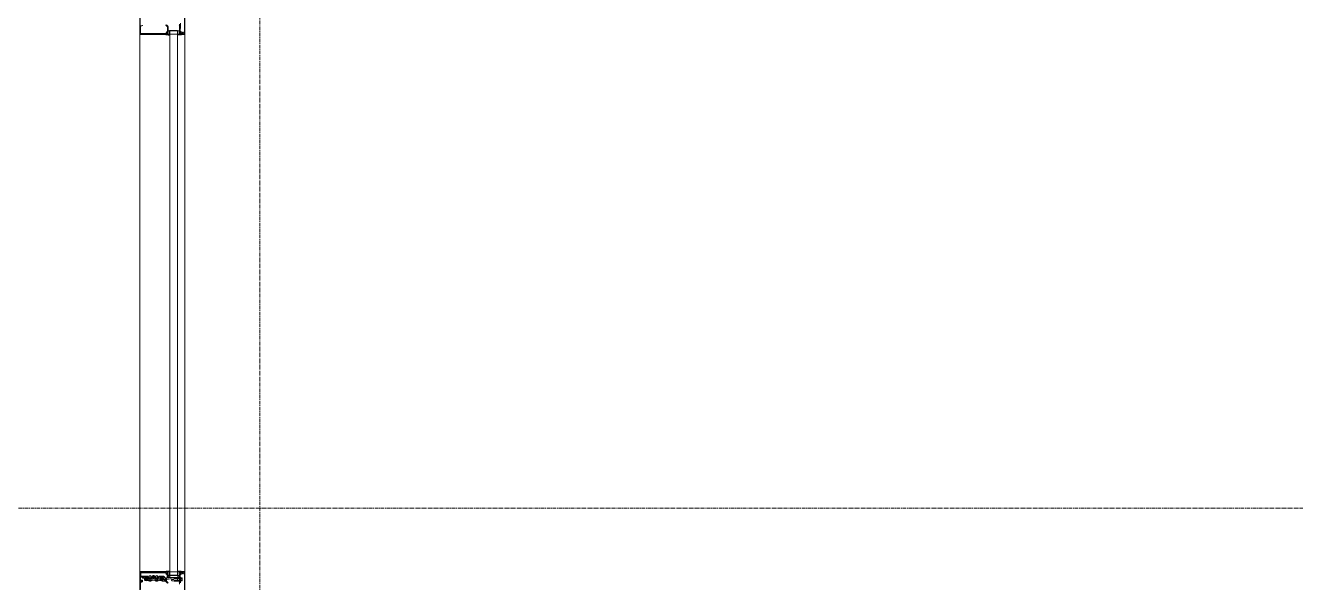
# Model space of a CAD drawing. Header units: millimetres. Extents: x -31954 to 493870, y 99509 to 604061.
# Drawn here: x 335640 to 339923, y 125868 to 127745 of the extents above; entities that cross this region are included whole.
import ezdxf

# ---------------------------------------------------------------- set-up
doc = ezdxf.new("R2010")
doc.units = ezdxf.units.MM
doc.header["$LTSCALE"] = 10
doc.linetypes.add('Center', pattern=[2, 1.25, -0.25, 0.25, -0.25])
for name, color, linetype, lineweight in [('A-DETL-GENF', 3, 'Continuous', 9), ('A-FLOR-LEVL', 6, 'Continuous', 9), ('A-GLAZ', 6, 'Continuous', 9), ('A-GLAZ-CWMG', 3, 'Continuous', 9), ('S-GRID', 6, 'Center', 9)]:
    doc.layers.add(name, color=color, linetype=linetype, lineweight=lineweight)

msp = doc.modelspace()

# ---------------------------------------------------------------- linework, layer by layer
at = {"layer": 'A-DETL-GENF'}
for p, q in [((336178.1, 127779.1), (336178.1, 127715.6)), ((336026, 127715.6), (336026, 127746.9)), ((336028.3, 127742.7), (336028.3, 127719.4)), ((336032.9, 127744.2), (336029.8, 127744.2)), ((336118.7, 127741), (336114.3, 127745.4)), ((336115.9, 127747.1), (336120.3, 127742.6)), ((336118.4, 127724.8), (336118.7, 127724.8)), ((336118.7, 127724.8), (336118.7, 127741)), ((336121, 127741), (336121, 127722.1)), ((336121, 127725.1), (336123.1, 127727.7)), ((336124.5, 127727.7), (336127.3, 127724.3)), ((336159.1, 127727.7), (336152.7, 127727.7)), ((336159.1, 127745.1), (336158.7, 127744.7)), ((336158.7, 127744.7), (336159.1, 127744.3)), ((336159.1, 127737.6), (336158.7, 127737.2)), ((336158.7, 127737.2), (336159.1, 127736.8)), ((336159.1, 127749.5), (336159.1, 127745.1)), ((336159.1, 127744.3), (336159.1, 127737.6)), ((336159.1, 127736.8), (336159.1, 127722.1)), ((336162.2, 127734.6), (336162.7, 127735.1)), ((336162.2, 127725.1), (336162.2, 127734.6)), ((336163.5, 127725.1), (336162.2, 127725.1)), ((336162.4, 127741), (336162.7, 127741.3)), ((336162.7, 127740.6), (336162.4, 127741)), ((336162.7, 127741.3), (336162.7, 127753.3)), ((336162.7, 127735.1), (336162.7, 127740.6)), ((336176.8, 127731.4), (336176.6, 127747.3)), ((336176.8, 127716.8), (336176.8, 127731.4)), ((336120.5, 127715.6), (336026, 127715.6)), ((336029.8, 127717.8), (336113.3, 127717.8)), ((336114.1, 127715), (336114.1, 127714.4)), ((336127.3, 127712), (336114.5, 127713.9)), ((336114.6, 127715.6), (336115.7, 127715.6)), ((336114.9, 127719.4), (336114.9, 127721.2)), ((336117.2, 127721.2), (336117.2, 127719)), ((336118.7, 127722.5), (336118.4, 127722.5)), ((336118.4, 127717.7), (336118.7, 127717.7)), ((336121, 127718.1), (336121, 127716.1)), ((336152.7, 127712.2), (336165.5, 127714)), ((336159.1, 127718.1), (336159.1, 127716.1)), ((336159.6, 127715.6), (336164.3, 127715.6)), ((336161.3, 127722.5), (336161.6, 127722.5)), ((336161.6, 127717.7), (336161.3, 127717.7)), ((336162.9, 127721.2), (336162.9, 127719)), ((336165.4, 127715.6), (336164.3, 127715.6)), ((336165.1, 127720.6), (336165.1, 127723.5)), ((336168.5, 127720.6), (336165.1, 127720.6)), ((336165.1, 127716.3), (336165.1, 127717.3)), ((336165.3, 127717.1), (336165.3, 127717.6)), ((336165.9, 127715), (336165.9, 127714.5)), ((336178.1, 127715.6), (336166.8, 127715.6)), ((336167.3, 127717.6), (336167.3, 127716.8)), ((336167.3, 127716.8), (336176.8, 127716.8)), ((336167.5, 127717.7), (336172.2, 127720.4)), ((336171.2, 127722.2), (336168.5, 127720.6)), ((336168.7, 127715.6), (336176.6, 127716.8)), ((336168.7, 127716.8), (336168.7, 127715.6)), ((336176.6, 127715.6), (336168.7, 127716.8)), ((336176.6, 127716.8), (336176.6, 127715.6)), ((336025.7, 125904.1), (336120.5, 125904.1)), ((336025.7, 125872.3), (336025.7, 125904.1)), ((336028.3, 125884.8), (336028.3, 125875.2)), ((336028.9, 125899.4), (336028.9, 125891.1)), ((336053.8, 125886.4), (336029.8, 125886.4)), ((336112.5, 125900.9), (336030.4, 125900.9)), ((336030.4, 125889.5), (336053.8, 125889.5)), ((336035.2, 125883.2), (336035.2, 125885.5)), ((336036, 125886.2), (336049.3, 125886.2)), ((336041.2, 125882.4), (336036, 125882.4)), ((336047.5, 125881.9), (336047.5, 125880.7)), ((336048.4, 125881.9), (336047.5, 125881.9)), ((336048.4, 125880.7), (336048.4, 125881.9)), ((336052.9, 125883.7), (336054.3, 125879.9)), ((336053.8, 125883.1), (336053.8, 125886.4)), ((336057, 125886.4), (336057, 125883.1)), ((336057, 125883.1), (336066.3, 125883.1)), ((336057.9, 125889.2), (336060.6, 125892)), ((336057.9, 125876.1), (336057.9, 125889.2)), ((336060.6, 125892), (336063.4, 125889.2)), ((336063.4, 125889.2), (336063.4, 125876.1)), ((336066.3, 125883.1), (336066.3, 125888.1)), ((336069.5, 125888.1), (336069.5, 125880.4)), ((336070, 125879.9), (336070, 125887)), ((336070.3, 125892), (336073.2, 125892)), ((336073.2, 125888.8), (336070.3, 125888.8)), ((336070.7, 125887.8), (336072.8, 125887.8)), ((336073.5, 125887), (336073.5, 125879.9)), ((336074, 125880.4), (336074, 125888.1)), ((336077.2, 125888.1), (336077.2, 125883.1)), ((336077.2, 125883.1), (336086.5, 125883.1)), ((336082.9, 125892), (336080.1, 125889.2)), ((336080.1, 125889.2), (336080.1, 125876.1)), ((336085.6, 125889.2), (336082.9, 125892)), ((336085.6, 125876.1), (336085.6, 125889.2)), ((336086.5, 125883.1), (336086.5, 125886.4)), ((336089.7, 125889.5), (336107.2, 125889.5)), ((336089.7, 125886.4), (336089.7, 125883.1)), ((336107.2, 125886.4), (336089.7, 125886.4)), ((336090.1, 125879.9), (336090.1, 125882.4)), ((336093.9, 125886.2), (336103.1, 125886.2)), ((336098.3, 125881.9), (336098.3, 125880.7)), ((336099.2, 125881.9), (336098.3, 125881.9)), ((336099.2, 125880.7), (336099.2, 125881.9)), ((336106.9, 125882.4), (336106.9, 125875.7)), ((336107.2, 125876.5), (336107.2, 125886.4)), ((336110.4, 125886.4), (336110.4, 125884.4)), ((336111.9, 125882.8), (336116.3, 125882.8)), ((336114, 125898.4), (336114, 125899.4)), ((336114.1, 125904.6), (336114.1, 125905.2)), ((336127.3, 125907.6), (336114.5, 125905.7)), ((336114.6, 125904.1), (336115.7, 125904.1)), ((336117.2, 125900.6), (336117.2, 125898.4)), ((336117.8, 125884.4), (336117.8, 125894)), ((336118.7, 125901.9), (336118.4, 125901.9)), ((336118.4, 125897.1), (336118.7, 125897.1)), ((336121, 125903.5), (336121, 125901.5)), ((336121, 125897.5), (336121, 125883.7)), ((336121, 125894.5), (336123.1, 125891.9)), ((336121.2, 125883.5), (336122.6, 125883.5)), ((336122.2, 125891.4), (336157.8, 125891.4)), ((336126.5, 125889.6), (336122.2, 125889.6)), ((336122.9, 125883.7), (336122.9, 125884.8)), ((336123.1, 125885), (336152.7, 125885)), ((336124.5, 125892), (336127.3, 125895.3)), ((336126.5, 125885), (336126.5, 125889.6)), ((336153.5, 125885), (336126.5, 125885)), ((336152.7, 125891.4), (336127.3, 125891.4)), ((336144.9, 125881.8), (336137.6, 125879)), ((336162.7, 125881.8), (336144.9, 125881.8)), ((336152.7, 125907.5), (336165.5, 125905.6)), ((336159.1, 125891.9), (336152.7, 125891.9)), ((336152.7, 125885), (336152.7, 125872.3)), ((336159.1, 125885), (336152.7, 125885)), ((336152.7, 125885), (336152.7, 125884.2)), ((336152.7, 125884.2), (336153.1, 125883.9)), ((336153.1, 125883.9), (336152.7, 125883.5)), ((336152.7, 125883.5), (336152.7, 125882.7)), ((336152.7, 125882.7), (336153.1, 125882.3)), ((336153.1, 125882.3), (336152.7, 125882)), ((336152.7, 125882), (336152.7, 125881.2)), ((336153.5, 125889.6), (336153.5, 125885)), ((336157.8, 125889.6), (336153.5, 125889.6)), ((336159.1, 125882.8), (336158.7, 125882.4)), ((336158.7, 125882.4), (336159.1, 125882)), ((336159.1, 125903.5), (336159.1, 125901.5)), ((336159.1, 125897.5), (336159.1, 125882.8)), ((336159.1, 125892.9), (336162.2, 125885)), ((336162.2, 125892.9), (336159.1, 125892.9)), ((336159.1, 125885), (336162.2, 125892.9)), ((336159.1, 125872.3), (336159.1, 125885)), ((336162.2, 125885), (336159.1, 125885)), ((336159.1, 125882), (336159.1, 125875.3)), ((336164.3, 125904.1), (336159.6, 125904.1)), ((336161.3, 125901.9), (336161.6, 125901.9)), ((336161.6, 125897.1), (336161.3, 125897.1)), ((336162.2, 125894.6), (336163.5, 125894.6)), ((336162.2, 125885), (336162.2, 125894.6)), ((336162.7, 125884.5), (336162.2, 125885)), ((336162.7, 125885), (336163.8, 125885)), ((336162.7, 125872.3), (336162.7, 125885)), ((336162.7, 125879), (336162.7, 125884.5)), ((336162.9, 125900.6), (336162.9, 125898.4)), ((336163.8, 125885), (336163.8, 125872.3)), ((336167.3, 125883.8), (336163.8, 125883.8)), ((336165.4, 125904.1), (336164.3, 125904.1)), ((336165.1, 125902.3), (336165.1, 125903.3)), ((336165.1, 125899), (336168.5, 125899)), ((336165.1, 125896.1), (336165.1, 125899)), ((336165.3, 125902), (336165.3, 125902.5)), ((336165.9, 125904.6), (336165.9, 125905.1)), ((336166.8, 125904.1), (336178.1, 125904.1)), ((336167.3, 125902.8), (336167.3, 125902)), ((336176.8, 125902.8), (336167.3, 125902.8)), ((336172.2, 125899.2), (336167.5, 125901.9)), ((336168.2, 125874.8), (336168.2, 125882.5)), ((336168.5, 125899), (336171.2, 125897.4)), ((336176.6, 125872.3), (336176.8, 125888.2)), ((336176.8, 125888.2), (336176.8, 125902.8)), ((336178.1, 125904.1), (336178.1, 125840.6)), ((336032.1, 125872.3), (336025.7, 125872.3)), ((336026, 125871.9), (336027.5, 125871.9)), ((336026, 125840.6), (336026, 125871.9)), ((336027.5, 125871.9), (336027.5, 125871.5)), ((336027.5, 125871.5), (336032.9, 125871.5)), ((336028.3, 125867.7), (336028.3, 125844.4)), ((336028.9, 125874.5), (336032.2, 125873.8)), ((336032.9, 125869.2), (336029.8, 125869.2)), ((336030.7, 125876), (336032.9, 125876)), ((336032.1, 125874.4), (336030.7, 125874.4)), ((336032.9, 125871.5), (336032.9, 125873.7)), ((336035.2, 125873.7), (336035.2, 125871.5)), ((336042, 125876.5), (336042, 125881.7)), ((336045.8, 125875), (336043.5, 125875)), ((336044.6, 125879.1), (336045.9, 125879.1)), ((336044.6, 125878.2), (336044.6, 125879.1)), ((336045.9, 125878.2), (336044.6, 125878.2)), ((336046.5, 125876.2), (336045.8, 125875)), ((336047.5, 125875.4), (336047.5, 125876.6)), ((336048.4, 125875.4), (336047.5, 125875.4)), ((336048.4, 125876.6), (336048.4, 125875.4)), ((336050, 125875), (336049.3, 125876.2)), ((336051.2, 125879.1), (336050, 125879.1)), ((336050, 125878.2), (336051.2, 125878.2)), ((336053.2, 125875), (336050, 125875)), ((336051.2, 125878.2), (336051.2, 125879.1)), ((336054.3, 125876.1), (336053.2, 125875)), ((336054.3, 125879.9), (336070, 125879.9)), ((336060.4, 125876.1), (336054.3, 125876.1)), ((336055.2, 125876.1), (336055.2, 125874.5)), ((336066, 125876.1), (336055.2, 125876.1)), ((336060.3, 125879.9), (336057, 125879.9)), ((336060.6, 125880.3), (336060.3, 125879.9)), ((336060.6, 125876.4), (336060.4, 125876.1)), ((336061, 125879.9), (336060.6, 125880.3)), ((336060.9, 125876.1), (336060.6, 125876.4)), ((336082.6, 125876.1), (336060.9, 125876.1)), ((336069, 125879.9), (336061, 125879.9)), ((336066, 125874.5), (336066, 125876.1)), ((336073.5, 125879.9), (336090.1, 125879.9)), ((336082.5, 125879.9), (336074.5, 125879.9)), ((336077.5, 125876.1), (336077.5, 125874.5)), ((336088.3, 125876.1), (336077.5, 125876.1)), ((336082.9, 125880.3), (336082.5, 125879.9)), ((336082.9, 125876.4), (336082.6, 125876.1)), ((336083.2, 125879.9), (336082.9, 125880.3)), ((336083.1, 125876.1), (336082.9, 125876.4)), ((336091.8, 125876.1), (336083.1, 125876.1)), ((336086.5, 125879.9), (336083.2, 125879.9)), ((336088.3, 125874.5), (336088.3, 125876.1)), ((336092.9, 125875), (336091.8, 125876.1)), ((336096.6, 125875), (336092.9, 125875)), ((336095.4, 125879.1), (336096.7, 125879.1)), ((336095.4, 125878.2), (336095.4, 125879.1)), ((336096.7, 125878.2), (336095.4, 125878.2)), ((336097.3, 125876.2), (336096.6, 125875)), ((336098.3, 125875.4), (336098.3, 125876.6)), ((336099.2, 125875.4), (336098.3, 125875.4)), ((336099.2, 125876.6), (336099.2, 125875.4)), ((336102.3, 125872.5), (336100.1, 125876.2)), ((336102, 125879.1), (336100.8, 125879.1)), ((336100.8, 125878.2), (336102, 125878.2)), ((336102, 125878.2), (336102, 125879.1)), ((336112, 125872.5), (336102.3, 125872.5)), ((336106.9, 125875.7), (336112, 125875.7)), ((336112.8, 125875.7), (336108, 125875.7)), ((336111, 125877.6), (336113, 125877.2)), ((336122.9, 125879.7), (336111.2, 125879.7)), ((336111.5, 125879.4), (336114.4, 125879.4)), ((336112.8, 125877.8), (336111.5, 125877.8)), ((336112.8, 125874.9), (336112.8, 125873.3)), ((336113.6, 125872.1), (336113.6, 125877.1)), ((336118.7, 125866), (336114.3, 125870.4)), ((336115.9, 125877.9), (336115.9, 125872.1)), ((336115.9, 125872.1), (336120.3, 125867.6)), ((336131.6, 125881.2), (336122.9, 125879.7)), ((336131.6, 125878.7), (336131.6, 125881.2)), ((336141.3, 125872.3), (336135.3, 125873.9)), ((336141.8, 125881.2), (336136.2, 125879.7)), ((336136.2, 125877.6), (336141.8, 125876.1)), ((336137.6, 125878.3), (336144.9, 125875.5)), ((336152.7, 125872.3), (336141.3, 125872.3)), ((336152.7, 125881.2), (336141.8, 125881.2)), ((336141.8, 125876.1), (336152.7, 125876.1)), ((336144.9, 125875.5), (336162.7, 125875.5)), ((336152.7, 125876.1), (336152.7, 125875.4)), ((336152.7, 125875.4), (336153.1, 125875)), ((336153.1, 125875), (336152.7, 125874.6)), ((336152.7, 125874.6), (336152.7, 125873.8)), ((336152.7, 125873.8), (336153.1, 125873.5)), ((336153.1, 125873.5), (336152.7, 125873.1)), ((336152.7, 125873.1), (336152.7, 125872.3)), ((336152.7, 125872.3), (336159.1, 125872.3)), ((336159.1, 125875.3), (336158.7, 125874.9)), ((336158.7, 125874.9), (336159.1, 125874.5)), ((336159.1, 125870.1), (336158.7, 125869.7)), ((336158.7, 125869.7), (336159.1, 125869.3)), ((336159.1, 125874.5), (336159.1, 125870.1)), ((336159.1, 125869.3), (336159.1, 125862.6)), ((336162.4, 125878.7), (336162.7, 125879)), ((336162.7, 125878.3), (336162.4, 125878.7)), ((336162.7, 125866.3), (336162.7, 125878.3)), ((336163.8, 125872.3), (336162.7, 125872.3)), ((336167.3, 125881.2), (336163.8, 125881.2)), ((336167.3, 125876.1), (336163.8, 125876.1)), ((336167.3, 125873.5), (336163.8, 125873.5)), ((336176.8, 125856.4), (336176.6, 125872.3))]:
    msp.add_line(p, q, dxfattribs=at)
for centre in [(336047.9, 125878.7), (336098.7, 125878.7)]:
    msp.add_circle(centre, 5.4, dxfattribs=at)
for centre, radius, start, end in [((336029.8, 127742.7), 1.52, 90, 180), ((336032.9, 127746.5), 2.29, 270, 0), ((336115.9, 127747.1), 2.29, 180, 225), ((336118.4, 127721.2), 3.56, 90, 180), ((336118.7, 127741), 2.29, 0, 45), ((336123.8, 127727.1), 0.889, 40, 139.4311), ((336163.5, 127723.5), 1.52, 0, 90), ((336029.8, 127719.4), 1.52, 180, 270), ((336113.3, 127719.4), 1.52, 270, 0), ((336114.6, 127715), 0.508, 90, 180), ((336114.6, 127714.4), 0.508, 180, 261.7319), ((336118.4, 127721.2), 1.27, 90, 180), ((336118.4, 127719), 1.27, 180, 270), ((336118.7, 127720.2), 2.29, 44.8103, 90), ((336118.7, 127720), 2.29, 270, 315.1897), ((336120.6, 127722.1), 0.381, 224.8103, 0), ((336120.6, 127718.1), 0.381, 0, 135.1897), ((336120.5, 127716.1), 0.508, 270, 0), ((336159.4, 127722.1), 0.381, 180, 315.1897), ((336159.4, 127718.1), 0.381, 44.8103, 180), ((336159.6, 127716.1), 0.508, 180, 270), ((336161.3, 127720.2), 2.29, 90, 135.1897), ((336161.3, 127720), 2.29, 224.8103, 270), ((336161.6, 127721.2), 1.27, 0, 90), ((336161.6, 127719), 1.27, 270, 0), ((336164.3, 127716.3), 0.762, 270, 0), ((336166.3, 127717.3), 1.27, 18.6629, 180), ((336166.3, 127717.6), 1.02, 0, 180), ((336166.8, 127717.1), 1.52, 180, 270), ((336165.4, 127715), 0.508, 0, 90), ((336165.4, 127714.5), 0.508, 278.0669, 0), ((336171.7, 127721.3), 1.02, 300, 120), ((336029.8, 125884.8), 1.52, 90, 180), ((336030.4, 125899.4), 1.52, 90, 180), ((336030.4, 125891.1), 1.52, 180, 270), ((336036, 125885.5), 0.762, 90, 180), ((336036, 125883.2), 0.762, 180, 270), ((336041.2, 125881.7), 0.762, 0, 90), ((336049.3, 125882.4), 3.81, 20, 90), ((336053.8, 125886.4), 3.17, 0, 90), ((336057, 125883.1), 3.17, 180, 270), ((336070.3, 125888.1), 3.94, 90, 180), ((336070.3, 125888.1), 0.762, 90, 180), ((336070.7, 125887), 0.762, 90, 180), ((336072.8, 125887), 0.762, 0, 90), ((336073.2, 125888.1), 3.94, 0, 90), ((336073.2, 125888.1), 0.762, 0, 90), ((336089.7, 125886.4), 3.17, 90, 180), ((336086.5, 125883.1), 3.17, 270, 0), ((336093.9, 125882.4), 3.81, 90, 180), ((336103.1, 125882.4), 3.81, 0, 90), ((336107.2, 125886.4), 3.17, 0, 90), ((336111.9, 125884.4), 1.52, 180, 270), ((336112.5, 125899.4), 1.52, 0, 90), ((336118.4, 125898.4), 4.44, 180, 261.7868), ((336114.6, 125905.2), 0.508, 98.2681, 180), ((336114.6, 125904.6), 0.508, 180, 270), ((336116.3, 125884.4), 1.52, 270, 0), ((336118.4, 125900.6), 1.27, 90, 180), ((336118.4, 125898.4), 1.27, 180, 270), ((336118.7, 125899.6), 2.29, 44.8103, 90), ((336118.7, 125899.4), 2.29, 270, 315.1897), ((336120.6, 125901.5), 0.381, 224.8103, 0), ((336120.6, 125897.5), 0.381, 0, 135.1897), ((336120.5, 125903.5), 0.508, 0, 90), ((336121.2, 125883.7), 0.254, 180, 270), ((336122.2, 125890.5), 0.889, 90, 270), ((336122.6, 125883.7), 0.254, 270, 0), ((336123.1, 125884.8), 0.254, 90, 180), ((336123.8, 125892.5), 0.889, 220.5689, 320), ((336157.8, 125890.5), 0.889, 270, 90), ((336159.6, 125903.5), 0.508, 90, 180), ((336159.4, 125901.5), 0.381, 180, 315.1897), ((336159.4, 125897.5), 0.381, 44.8103, 180), ((336161.3, 125899.6), 2.29, 90, 135.1897), ((336161.3, 125899.4), 2.29, 224.8103, 270), ((336161.6, 125900.6), 1.27, 0, 90), ((336161.6, 125898.4), 1.27, 270, 0), ((336163.5, 125896.1), 1.52, 270, 0), ((336164.3, 125903.3), 0.762, 0, 90), ((336166.3, 125902.3), 1.27, 180, 341.3371), ((336166.8, 125902.5), 1.52, 90, 180), ((336166.3, 125902), 1.02, 180, 0), ((336165.4, 125904.6), 0.508, 270, 0), ((336165.4, 125905.1), 0.508, 0, 81.9331), ((336166.8, 125882.5), 1.38, 290.9148, 69.0862), ((336171.7, 125898.3), 1.02, 240, 60), ((336029, 125875.2), 0.762, 180, 259), ((336029.8, 125867.7), 1.52, 90, 180), ((336030.7, 125875.2), 0.787, 90, 270), ((336032.1, 125873.7), 0.787, 0, 90), ((336032.1, 125873.1), 0.762, 270, 79), ((336032.9, 125873.7), 2.29, 0, 90), ((336032.9, 125871.5), 2.29, 270, 0), ((336043.5, 125876.5), 1.52, 180, 270), ((336047.9, 125878.7), 2.79, 300, 240), ((336045.9, 125880.7), 1.64, 269.9363, 0), ((336045.9, 125876.6), 1.64, 0, 90.0637), ((336050, 125880.7), 1.64, 180, 269.9363), ((336050, 125876.6), 1.64, 90.0637, 180), ((336055.9, 125874.5), 0.635, 180, 233.0333), ((336060.6, 125880.8), 8.55, 233.0477, 306.9523), ((336065.4, 125874.5), 0.635, 306.9667, 0.0002), ((336069, 125880.4), 0.508, 270, 0), ((336074.5, 125880.4), 0.508, 180, 270), ((336078.1, 125874.5), 0.635, 180, 233.0333), ((336082.9, 125880.8), 8.55, 233.0477, 306.9523), ((336087.6, 125874.5), 0.635, 306.9667, 0.0002), ((336098.7, 125878.7), 2.79, 300, 240), ((336096.7, 125880.7), 1.64, 269.9363, 0), ((336096.7, 125876.6), 1.64, 0, 90.0637), ((336100.8, 125880.7), 1.64, 180, 269.9363), ((336100.8, 125876.6), 1.64, 89.9363, 180), ((336108, 125876.5), 0.762, 180, 270), ((336111.2, 125878.6), 1.04, 90, 259), ((336111.5, 125878.6), 0.787, 90, 270), ((336112, 125874.9), 0.762, 0, 90), ((336112, 125873.3), 0.762, 270, 0), ((336112.8, 125877.1), 0.762, 0, 90), ((336112.8, 125876.5), 0.762, 270, 79), ((336115.9, 125872.1), 2.29, 180, 225), ((336114.4, 125877.9), 1.52, 0, 90), ((336118.7, 125866), 2.29, 0, 45), ((336136.5, 125878.7), 4.9, 180, 255), ((336136.5, 125878.7), 1.09, 105, 255), ((336137.7, 125878.7), 0.381, 111, 249), ((336164, 125878.7), 4.19, 322.0142, 37.9858), ((336166.8, 125874.8), 1.38, 290.9139, 69.0852)]:
    msp.add_arc(centre, radius, start, end, dxfattribs=at)
at = {"layer": 'A-FLOR-LEVL', "linetype": 'Center'}
msp.add_line((331137.8, 126118), (369016.9, 126118), dxfattribs=at)
at = {"layer": 'A-GLAZ', "lineweight": 18}
for p, q in [((336127.3, 127728.3), (336127.3, 125891.4)), ((336152.7, 127728.3), (336127.3, 127728.3)), ((336152.7, 125891.4), (336152.7, 127728.3)), ((336127.3, 125891.4), (336152.7, 125891.4))]:
    msp.add_line(p, q, dxfattribs=at)
at = {"layer": 'A-GLAZ'}
for p, q in [((336127.3, 125891.4), (336127.3, 127728.3)), ((336127.3, 127728.3), (336127.3, 125891.4)), ((336152.7, 127728.3), (336127.3, 127728.3)), ((336152.7, 127728.3), (336127.3, 127728.3)), ((336127.3, 125891.4), (336127.3, 127728.3)), ((336152.7, 127728.3), (336127.3, 127728.3)), ((336152.7, 125891.4), (336152.7, 127728.3)), ((336152.7, 127728.3), (336152.7, 125891.4)), ((336152.7, 127728.3), (336152.7, 125891.4)), ((336127.3, 125891.4), (336152.7, 125891.4)), ((336152.7, 125891.4), (336127.3, 125891.4)), ((336152.7, 125891.4), (336127.3, 125891.4))]:
    msp.add_line(p, q, dxfattribs=at)
at = {"layer": 'A-GLAZ-CWMG', "lineweight": 25}
for p, q in [((336025.7, 127779.1), (336025.7, 127715.6)), ((336178.1, 127715.6), (336178.1, 127779.1)), ((336127.3, 127715.6), (336127.3, 127728.3)), ((336127.3, 127728.3), (336152.7, 127728.3)), ((336152.7, 127728.3), (336152.7, 127715.6)), ((336025.7, 127715.6), (336127.3, 127715.6)), ((336152.7, 127715.6), (336178.1, 127715.6)), ((336025.7, 125904.1), (336025.7, 125840.6)), ((336127.3, 125904.1), (336025.7, 125904.1)), ((336127.3, 125891.4), (336127.3, 125904.1)), ((336152.7, 125891.4), (336127.3, 125891.4)), ((336178.1, 125904.1), (336152.7, 125904.1)), ((336152.7, 125904.1), (336152.7, 125891.4)), ((336178.1, 125840.6), (336178.1, 125904.1))]:
    msp.add_line(p, q, dxfattribs=at)
at = {"layer": 'A-GLAZ-CWMG'}
for p, q in [((336025.7, 127715.6), (336127.3, 127715.6)), ((336127.3, 127715.6), (336025.7, 127715.6)), ((336025.7, 125904.1), (336025.7, 127715.6)), ((336025.7, 127715.6), (336025.7, 125904.1)), ((336127.3, 127715.6), (336152.7, 127715.6)), ((336152.7, 127715.6), (336127.3, 127715.6)), ((336127.3, 127715.6), (336127.3, 125904.1)), ((336127.3, 127715.6), (336127.3, 125904.1)), ((336127.3, 127715.6), (336127.3, 125904.1)), ((336127.3, 127715.6), (336127.3, 125904.1)), ((336152.7, 127715.6), (336178.1, 127715.6)), ((336178.1, 127715.6), (336152.7, 127715.6)), ((336152.7, 127715.6), (336152.7, 125904.1)), ((336152.7, 127715.6), (336152.7, 125904.1)), ((336152.7, 127715.6), (336152.7, 125904.1)), ((336152.7, 127715.6), (336152.7, 125904.1)), ((336178.1, 127715.6), (336178.1, 125904.1)), ((336178.1, 127715.6), (336178.1, 125904.1)), ((336025.7, 125904.1), (336127.3, 125904.1)), ((336127.3, 125904.1), (336025.7, 125904.1)), ((336127.3, 125904.1), (336152.7, 125904.1)), ((336152.7, 125904.1), (336127.3, 125904.1)), ((336152.7, 125904.1), (336178.1, 125904.1)), ((336178.1, 125904.1), (336152.7, 125904.1))]:
    msp.add_line(p, q, dxfattribs=at)
at = {"layer": 'S-GRID'}
msp.add_line((336430, 118568), (336430, 137118), dxfattribs=at)

doc.saveas('drawing.dxf')
